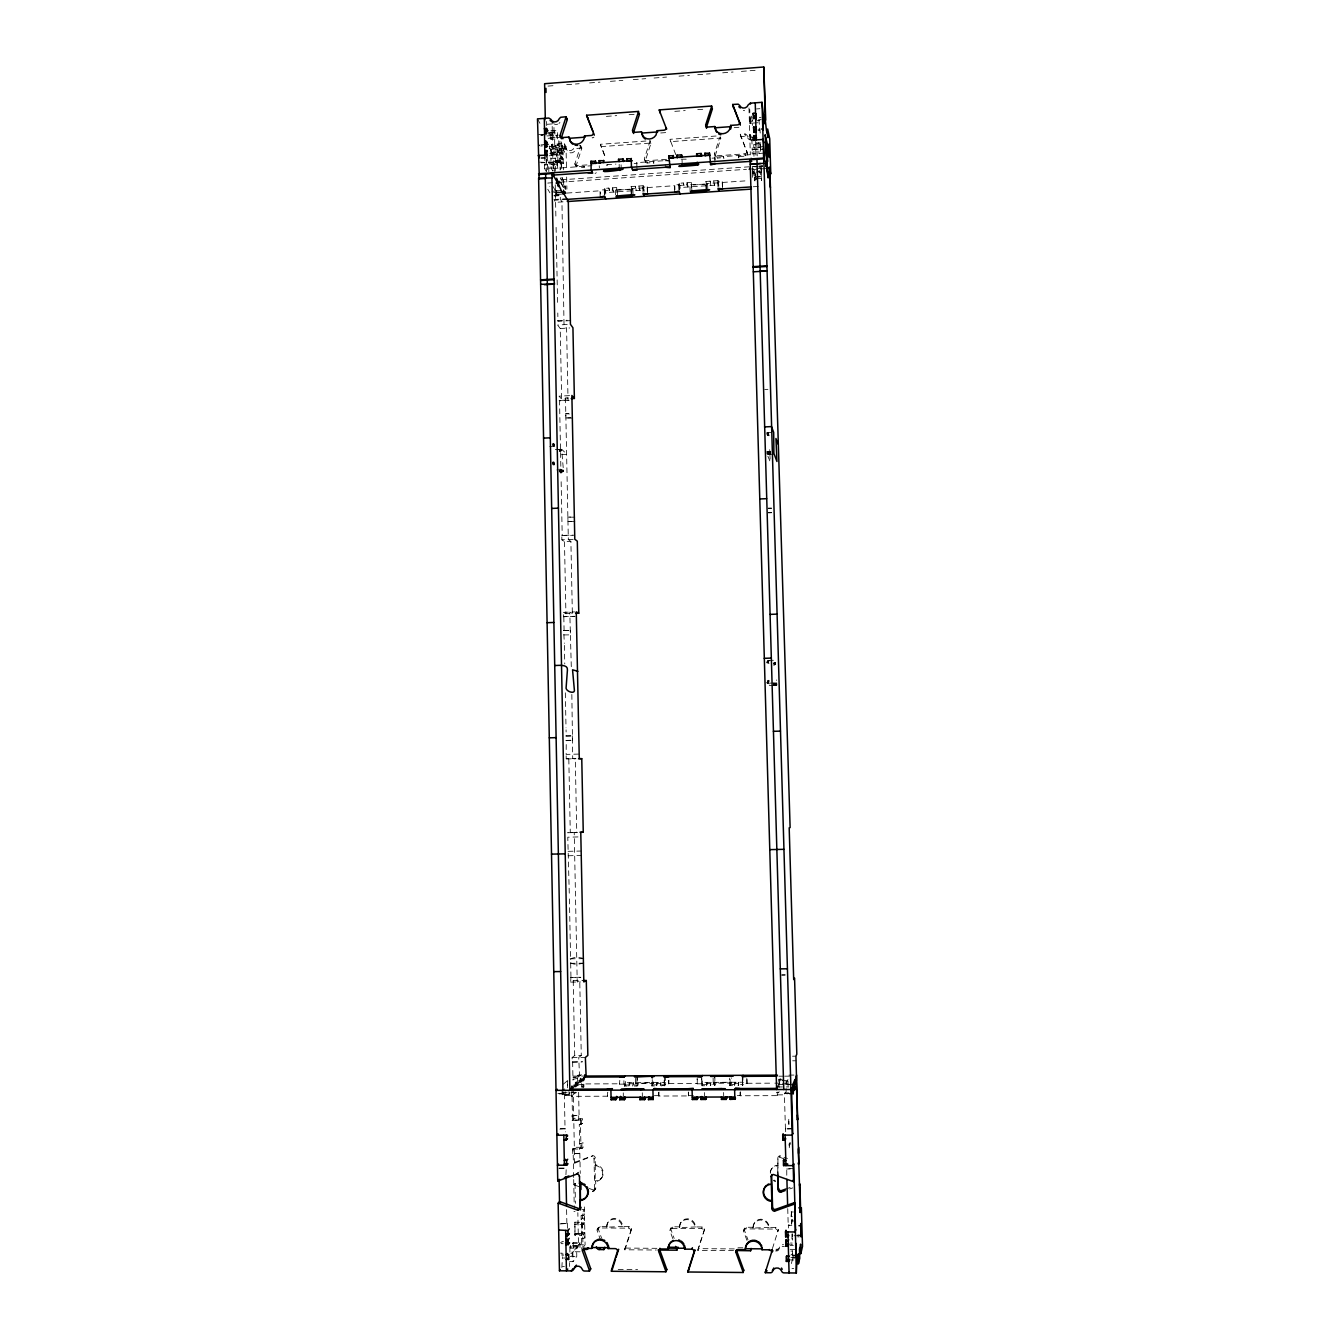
<?xml version="1.0" encoding="UTF-8"?>
<svg xmlns="http://www.w3.org/2000/svg" width="1340" height="1340" viewBox="0 0 1340 1340"><rect width="100%" height="100%" fill="white"/><g stroke="black" fill="none" stroke-linecap="round" stroke-linejoin="round"><path stroke-width="0.75" stroke-dasharray="5 3.75" d="M559.952 160.951L560.12 160.08L560.706 169.326M775.676 664.54C773.331 666.064 773.214 661.089 775.776 662.546M560.12 470.24C558.646 473.305 564.81 472.518 563.37 469.62L561.644 449.252L567.021 454.394L560.606 454.712M560.622 450.927L561.008 449.269M560.941 470.206L560.74 471.847M561.761 470.173L561.46 471.881M562.566 470.122L562.281 471.847M560.187 449.302L559.819 450.977L561.443 450.893M773.8 682.998L776.764 685.377L776.631 679.933M738.859 158.036L738.658 155.44A7.705 7.337 -33.3 0 1 738.357 157.768M599.365 167.785L599.215 165.792M615.512 195.054L615.429 190.096L616.752 189.66M774.219 685.46L774.285 683.467M774.922 662.58L774.822 664.573M617.388 195.472L617.74 189.677L616.702 187.533L612.43 187.835L613.469 189.978L632.899 189.108L615.412 190.297M690.117 191.587L689.949 185.221L691.39 184.568M775.91 685.41L775.977 683.417M775.073 685.444L775.14 683.45M691.892 190.431L691.323 182.441L687.001 182.726L687.788 184.903L707.637 184.016L689.949 185.221M791.404 1263.57L792.744 1258.176L792.526 1250.538M790.835 1255.094L792.308 1253.922M792.476 1240.12L792.325 1238.445M792.124 1234.04L791.89 1240.12M791.773 1219.35L791.471 1225.648L792.342 1219.367M791.823 1225.33L788.221 1225.313L792.359 1224.777M791.203 1216.653L791.505 1210.405L791.203 1216.653L792.359 1216.67M776.764 1250.672L777.183 1249.249A2.362 2.261 61.3 0 0 779.294 1247.707A4.723 4.523 60.9 0 1 783.515 1244.609M769.143 1227.39L752.929 1228.11L753.214 1227.289A8.224 7.889 62.2 0 1 760.952 1219.182A8.224 7.889 62.2 0 1 769.143 1227.39L775.994 1227.44A2.362 2.261 61.3 0 1 778.339 1229.785L777.853 1231.427A2.362 2.261 61.4 0 0 775.492 1229.065L745.794 1228.88A2.362 2.261 63 0 0 743.566 1231.209L748.089 1243.47M775.575 1228.797L775.994 1227.44M772.443 1248.545L778.339 1229.785M704.471 1229.584L697.922 1249.667A2.345 2.245 65.5 0 0 697.839 1250.337L734.387 1250.622M697.839 1250.337L704.589 1229.316A2.345 2.245 65.5 0 0 702.277 1226.988L695.51 1226.938A8.174 7.839 66.3 0 0 687.42 1218.78A8.174 7.839 66.3 0 0 679.749 1226.837L679.313 1227.658L695.51 1226.938M631.458 1229.132L624.691 1249.115A2.328 2.228 69.3 0 0 624.607 1249.768L656.282 1250.019M624.607 1249.768L625.663 1248.076A2.328 2.228 69.2 0 1 625.73 1247.423L631.626 1228.864A2.328 2.228 69.5 0 0 629.331 1226.535L622.631 1226.502A8.107 7.755 70.2 0 0 614.658 1218.378A8.107 7.755 70.2 0 0 607.037 1226.401L606.467 1227.206L622.631 1226.502M645.411 161.805L644.322 158.79L649.95 141.353A2.194 2.094 -37.1 0 0 650.034 140.733L600.387 144.285A2.194 2.094 -39.2 0 0 600.504 144.888L605.278 157.283M604.759 155.406L601.576 147.166A2.194 2.077 -39.2 0 1 601.476 146.579L650.938 143.045A2.194 2.077 -37.1 0 1 650.871 143.648L645.244 161.035A2.178 2.077 -37.4 0 0 647.438 162.994L650.654 162.76M715.275 156.897L714.404 153.865L719.58 137.802M716.113 136.01L669.983 139.31L670.938 142.224A2.194 2.094 -36 0 1 670.837 141.621L720.786 138.054A2.211 2.094 -33.8 0 1 720.719 138.673L715.091 156.127A2.194 2.094 -33.9 0 0 717.319 158.103L720.552 157.869M575.899 165.507L574.927 163.664L580.555 146.311A2.178 2.077 -40.3 0 0 580.639 145.708L576.15 146.027M580.639 145.708L581.778 147.986A2.178 2.06 -40.3 0 1 581.711 148.589L576.1 165.875A2.161 2.06 -40.6 0 0 578.26 167.835L577.289 165.993M786.781 1175.264L786.747 1168.514L793.9 1168.53M789.545 1142.752L789.226 1148.715L789.093 1144.059L790.684 1142.752M778.105 1176.721L777.837 1158.196A2.345 2.261 61.1 0 1 780.048 1155.867L787.468 1158.497M753.281 1225.464L753.733 1224.174M779.645 1157.006L780.048 1155.867M777.736 1172.818L777.987 1157.341M788.523 1124.293L788.825 1118.431L789.093 1124.293M792.577 1128.917L785.424 1128.933L792.727 1128.481M745.794 1228.88L746.296 1227.524M743.683 1230.924L744.32 1228.713M785.424 1128.933L784.386 1093.222L791.689 1092.803M788.104 1084.211L793.163 1084.562M787.97 1079.521L785.759 1084.78L789.294 1084.764M740.115 1092.167L740.216 1095.768L777.334 1095.651L779.093 1091.598M779.21 1083.692L780.5 1078.298M701.641 1228.328L702.277 1226.988M672.747 1238.545L669.916 1230.723A2.345 2.245 67.1 0 1 672.111 1228.411L672.847 1227.072M670.067 1230.455L671.139 1227.842M680.167 1223.789L680.955 1222.348M574.86 1222.214L574.961 1235.296L581.694 1235.396L582.079 1233.487L581.711 1222.314L574.927 1222.18L575.011 1235.346M740.216 1095.768L740.333 1091.782M742.276 1078.449L742.427 1083.641L746.966 1083.625L747.017 1078.08M743.047 1075.317L742.695 1085.601L742.444 1076.355M742.427 1083.641L743.248 1082.217L702.73 1082.385L701.725 1083.809L697.202 1083.825L697.085 1078.65M738.792 1084.529L738.156 1085.618L738.725 1082.234L738.792 1084.529L743.298 1084.512M734.387 1085.635L734.973 1082.251L734.387 1085.635L729.865 1085.651L729.663 1078.264M729.865 1085.651L730.468 1082.268L713.232 1083.139L731.489 1083.156L731.523 1077.879M560.12 160.08L553.655 160.616L553.772 170.716M624.859 1248.83L625.73 1247.423M628.477 1227.875L629.331 1226.535M714.923 1075.97L714.806 1085.701L714.572 1076.489M711.021 1084.646L710.301 1085.718L710.971 1082.351L711.021 1084.646L715.527 1084.63M706.532 1085.735L707.219 1082.368L706.532 1085.735L702.026 1085.752L701.842 1078.399M702.026 1085.752L702.612 1077.796M597.221 1229.986L600.169 1226.619M569.584 1261.644L573.018 1261.677L576.786 1256.384L576.602 1246.987L569.835 1246.937L569.969 1254.458M583.855 1246.518L585.094 1244.793L584.324 1206.67L579.366 1206.653M597.372 1228.998L598.511 1227.39M577.49 1248.193L579.902 1242.498L573.185 1242.448L570.723 1248.143L577.49 1248.193L577.44 1245.865L570.673 1245.815L569.835 1246.937M581.56 1238.646L583.788 1238.663L584.977 1237.004L582.766 1237.004L581.56 1238.646L581.778 1249.433M658.677 1092.435L658.761 1096.036L688.408 1095.936L688.609 1091.949M697.202 1083.825L697.336 1078.298M561.862 1267.489L562.465 1256.803M572.013 1255.714L572.833 1252.163L571.678 1252.163M580.086 1251.795L573.369 1251.744L578.478 1244.743L577.841 1212.667M583.687 1234.023L584.893 1232.398L574.776 1233.973L583.687 1234.023L583.788 1238.663M583.503 1224.391L584.692 1222.817L574.592 1224.341L583.503 1224.391L583.403 1219.785L584.608 1218.211L582.381 1218.194L581.175 1219.769L583.403 1219.785M600.772 1179.033L602.062 1177.341M581.091 1215.531L583.319 1215.548L584.508 1213.99L582.297 1213.973L581.091 1215.531L581.175 1219.769M594.039 1190.875L595.194 1189.418M559.936 1223.956L567.322 1223.437L560.388 1223.403M592.665 1191.293L593.637 1190.071A2.311 2.211 72.1 0 0 595.814 1187.793L595.663 1180.909A8.057 7.739 72.3 0 0 603.268 1172.885A8.057 7.739 72.3 0 0 595.345 1164.845L595.194 1157.978A2.295 2.211 72.8 0 0 592.933 1155.683L575.245 1162.098A2.295 2.211 73.7 0 1 574.625 1162.199L573.386 1163.555A2.295 2.211 73.8 0 0 574.023 1163.455L592.732 1155.901M592.481 1191.545A2.311 2.211 72.1 0 0 594.659 1189.25L595.613 1188.027M595.345 1164.845L595.094 1181.612L595.663 1180.909M658.761 1096.036L658.995 1092.067M664.154 1080.526L664.238 1083.959L668.727 1083.943L668.928 1080.14M661.24 1085.919L665.494 1084.831L665.31 1077.511M664.238 1083.959L665.427 1082.536L625.378 1082.703L623.988 1084.127L619.516 1084.144L619.448 1080.71M660.268 1085.735L660.972 1082.553L660.118 1085.919M575.681 1183.555A2.295 2.211 73.1 0 0 575.044 1183.455L573.822 1184.895A2.311 2.211 73.1 0 1 574.458 1184.995L575.48 1183.79M594.24 1159.1L595.194 1157.978M656.533 1085.752L657.253 1082.569L656.382 1085.936L651.91 1085.953L651.776 1080.442M651.91 1085.953L652.798 1082.586L635.545 1083.457L653.116 1083.574L653.686 1079.956M574.224 1163.237L575.245 1162.098M565.932 1174.728L566.25 1168.095L559.333 1168.078M579.433 1153.639L572.766 1153.639L579.433 1153.639L579.349 1149.033L580.957 1147.291L580.388 1118.766L578.763 1120.357L572.113 1120.374L572.029 1115.784L579.081 1115.382L578.612 1091.598M573.671 1177.508L573.101 1148.598L581.962 1148.598L583.168 1147.308L583.068 1142.735L579.65 1144.008L583.068 1142.735M632.547 1086.036L633.519 1082.67L632.547 1086.036L637.019 1086.02L638.007 1084.931L637.304 1076.322M572.766 1153.639L572.683 1149.033L574.324 1147.291L583.168 1147.308M628.845 1086.053L629.817 1082.687L628.845 1086.053L624.39 1086.07L624.256 1080.576M624.39 1086.07L625.428 1084.981L625.278 1078.147M579.65 1144.008L579.265 1124.528L582.682 1123.322L582.599 1118.749L573.755 1118.766L572.113 1120.374M579.265 1124.528L582.682 1123.322M571.259 1092.753L571.326 1096.321L607.556 1096.204L607.874 1092.234M619.516 1084.144L619.8 1080.358M571.895 1087.846L572.532 1119.972L581.393 1119.955L582.599 1118.749M559.852 1129.118L565.48 1128.682L565.547 1131.865M572.029 1115.784L579.081 1115.382M571.326 1096.321L575.781 1092.301M581.627 1083.541L581.694 1086.991L585.094 1083.926L619.884 1083.792M562.096 1090.006L562.18 1094.696L569.014 1094.679L569.818 1091.581M565.212 1091.765L565.279 1095.567L568.964 1092.334M559.182 1093.976L564.793 1093.574L564.71 1088.817M562.18 1094.696L569.869 1093.909M567.389 1085.467L567.725 1080.492M577.607 1082.854L577.456 1075.534L581.594 1074.814M563.319 1084.194L567.306 1080.844L567.44 1087.778M571.845 694.455L572.733 758.624L575.279 758.892L576.753 832.308L574.224 832.609L577.222 982.036L579.751 980.578L581.275 1055.451L574.709 1055.501L572.13 1057.528L572.214 1062.067L582.548 1061.682M581.275 1055.451L578.746 1057.478L579.517 1076.087L577.909 1077.46L572.934 1077.494M581.594 1222.214L581.694 1235.396M580.84 977.262L570.957 977.379L570.639 982.103L573.219 980.662L583.034 980.545M583.738 958.452C564.927 953.628 565.262 968.519 583.838 962.957M785.592 1189.116L790.131 1187.491M789.696 1188.965L792.727 1187.876M581.778 147.986L576.686 148.439L575.346 149.845A4.322 4.104 -40.7 0 1 567.373 150.415L565.982 149.209L560.891 149.477M577.992 836.931L567.775 837.198L569.366 896.862M576.769 832.308L567.674 832.743L577.49 832.525M547.993 86.095L556.318 85.459M566.703 84.671L579.181 83.716M589.583 82.929L599.985 82.142M610.387 81.338L622.865 80.4M633.267 79.613L645.746 78.658M654.054 78.022L666.533 77.067M679.011 76.129L689.413 75.341M697.738 74.705L710.217 73.75M722.696 72.812L733.081 72.008M741.405 71.388L755.961 70.266M606.384 116.379L616.718 115.625M629.096 114.704L635.294 114.252M674.807 111.354L685.226 110.584M697.755 109.662L706.096 109.042M552.231 123.917L547.306 124.285L545.464 120.868M756.514 108.942L759.914 108.691M550.958 139.343L550.774 130.717L557.306 130.265L557.474 138.874L550.958 139.343L548.311 132.409M549.953 132.292L554.877 131.94L557.474 138.874M759.328 117.484L761.036 117.367M549.115 132.861L554.056 132.493L554.911 134.101L549.986 134.452M549.367 133.313L556.938 132.761M538.445 134.687L543.42 134.335M546.703 134.687L541.779 135.038L540.891 133.447M540.774 135.508L542.432 135.39M759.562 119.645L761.271 119.511M546.888 135.96L558.211 135.139M749.646 118.774L750.35 125.558L750.216 121.22L759.931 120.516M749.764 123.112L751.991 122.962L752.561 125.391M550.087 137.769L556.619 137.283M757.887 122.727L751.17 123.213L751.104 121.036M548.16 138.305L561.075 137.383L562.063 147.45L549.182 148.355M660.704 132.978L664.875 132.677A2.278 2.161 -36.3 0 0 665.695 132.459M734.219 127.668L738.139 127.384A2.295 2.194 -32.8 0 0 738.96 127.166M540.958 144.888L545.916 144.536M758.139 129.277L759.847 129.159M564.358 143.581L564.525 152.023L551.728 152.928L551.561 144.486L564.358 143.581L566.033 146.764L566.485 168.957M540.774 146.043L542.415 145.909M758.088 130.432L759.797 130.315M563.705 150.499L562.03 145.323L549.149 146.227L550.891 151.403L563.705 150.499L564.525 152.023M549.953 146.697L561.242 145.892M566.033 146.764L559.668 147.199L560.12 169.979M738.96 156.579L745.476 156.127A2.194 2.094 -32.6 0 0 747.586 153.849L740.4 134.871A2.228 2.111 -32.6 0 1 740.283 134.285L745.526 134L746.966 135.223A4.422 4.204 -32.2 0 0 752.444 137.484M558.73 140.75L558.881 148.388L561.058 148.238L562.381 154.837L549.166 155.775M750.099 134.72L750.802 141.454L750.099 134.72L752.326 134.553M550.841 149.293L563.671 148.388M552.817 171.068L551.092 168.036L550.74 150.047L557.273 149.577L561.879 158.02L548.998 158.941L549.082 163.212L561.962 162.291L561.979 156.864L559.869 157.014L561.091 159.242L563.202 159.092L561.979 156.864M549.769 153.346L561.142 152.525L562.381 154.837M550.824 154.368L563.051 153.48L563.386 169.811M551.259 155.139L557.775 154.669L557.976 164.016L544.928 164.954L544.476 164.184L557.976 164.016M541.31 157.634L544.844 157.383M541.092 158.472L546.603 158.07M760.785 142.894L757 143.162L757.117 147.601L760.919 147.333M539.635 162.14L546.687 162.442L541.176 162.844M763.767 146.311L757.117 147.601M548.831 171.704L548.646 162.458L561.962 162.291M764.001 153.129L752.209 153.933L752.092 149.561L763.867 148.74M560.572 162.324L561.175 163.43L563.286 163.279L562.08 161.068L553.587 161.654L554.224 162.777M752.092 149.561L764.051 149.527M586.987 164.921L577.088 165.624A2.178 2.06 -40.6 0 1 574.927 163.664M666.499 159.343L646.517 160.75A2.194 2.077 -37.4 0 1 644.322 158.79M747.017 151.571A2.211 2.111 -32.6 0 1 744.889 153.849L716.632 155.825A2.194 2.094 -34 0 1 714.404 153.865M544.476 164.184L544.559 168.505L557.624 167.584L557.541 163.262M553.018 168.522L591.979 165.725M606.652 164.753L615.948 164.1M636.902 167.601L636.785 162.642L668.459 160.364M686.197 159.175L680.737 159.175M714.923 162.173L714.79 157.182L750.316 154.686L751.556 159.695M634.138 163.631L637.12 163.413L636.785 162.642M669.983 161.118L665.193 160.649L665.31 165.624M712.009 158.17L715.024 157.969L715.158 162.944M581.443 167.617L584.625 167.383L584.039 166.277A7.588 7.219 -40 0 0 584.458 168.538M562.415 177.885L560.288 178.036L561.51 180.197L563.621 180.062L562.415 177.885L563.721 184.25M762.427 165.842L759.043 166.076L759.294 169.041M561.041 179.828L762.51 165.875M752.293 166.545L757.535 166.964M759.227 166.847L762.594 166.612M552.666 182.709L547.792 183.044L549.802 186.428M560.221 182.173L746.481 169.309M748.541 169.175L754.755 168.739M756.832 168.606L763.03 168.17M752.276 169.527L758.172 169.125M760.986 168.924L766.044 168.589M761.154 176.863L761.572 180.515L761.505 172.626L752.996 173.228L752.929 171.034L757.971 170.683M752.494 167.316L752.611 171.704L759.361 171.235M752.611 177.349L752.477 172.475L762.159 171.805M563.52 186.98L565.664 186.83L565.798 193.228M756.229 178.538L755.057 173.815L752.846 173.965L752.477 172.475M756.48 176.545L761.455 176.193M560.371 190.615L555.531 190.933L556.418 194.518L562.867 194.066M752.929 171.034L754.504 177.316L759.495 176.981M551.929 191.302L561.594 190.632M604.742 195.138L604.591 188.37L608.863 188.069L609.968 192.323L608.863 188.069M631.19 195.037L630.989 186.561L635.294 186.277L636.299 190.531L635.294 186.277M638.862 186.026L639.867 190.28L638.862 186.026L643.167 185.724L644.188 191.268M679.246 190.079L679.079 183.279L683.4 182.977L684.254 187.265L683.4 182.977M705.996 189.962L705.778 181.453L710.116 181.151L710.87 185.456L710.116 181.151M713.718 180.9L714.471 185.205L713.718 180.9L718.072 180.615L718.843 186.193M553.688 192.558L559.601 192.156M756.531 178.689L761.505 178.354L759.646 170.565M562.833 191.938L556.368 192.391L552.164 185.205M555.564 193.077L562.046 192.642M600.136 196.411L600.002 190.062L604.273 189.778L605.714 192.608L644.155 189.995L642.899 187.131L647.203 186.846L647.672 193.915M674.69 191.352L674.539 184.97L678.861 184.669L679.95 187.55L718.809 184.92L717.905 182.006L722.243 181.721L722.645 188.839M754.504 177.316L754.571 179.493L759.562 179.141M566.971 193.061L600.354 190.783L600.437 193.948M604.591 188.37L605.663 190.498L612.481 189.945L613.519 192.072L613.469 189.978M630.989 186.561L631.978 188.706L638.912 188.136M639.817 188.169L644.105 187.885M647.521 187.55L674.807 185.691L674.975 192.072M679.079 183.279L679.882 185.439L687.052 184.853L687.839 187.014L687.788 184.903M705.778 181.453L706.498 183.63L713.784 183.027M714.421 183.077L718.743 182.793M722.478 182.441L748.574 180.666M553.856 195.322L560.237 194.886L560.321 199.124L561.946 201.905L564.023 324.665L566.586 328.149L568.009 398.801L561.644 399.136L559.031 396.171L570.27 395.568M554.274 196.025L559.048 195.707M553.939 199.543L566.703 198.689M566.92 199.392L554.358 200.246L555.597 202.34L568.127 201.486M753.298 186.763L761.656 186.193M557.541 320.779L567.138 320.227M570.74 320.595L557.959 321.349L557.792 312.991M567.222 324.481L557.624 325.034L560.237 328.518L561.644 399.136M560.237 328.518L569.751 327.965M559.115 400.459L568.746 399.94M764.654 389.488L767.954 389.32M569.148 400.409L559.534 400.928L560.974 473.422M572.716 418.097L565.899 417.979L565.815 413.692L572.23 413.357M569.433 413.976L565.815 413.692M565.899 417.979L572.331 417.644M552.633 443.607C556.586 442.25 549.668 446.17 554.676 445.919M766.815 432.703L773.666 432.351M766.899 433.105C769.26 431.564 769.562 436.555 767.066 435.282M552.817 444.193L554.475 444.109M766.949 433.44L768.658 433.356M552.901 444.579L554.542 444.495M766.982 433.842L768.691 433.758M552.951 445.031L554.609 444.947M767.016 434.294L768.725 434.21M553.001 445.517L554.659 445.433M767.033 434.78L768.741 434.696M549.718 446.639L555.229 446.371M768.205 435.701L769.344 435.651M555.296 449.553L561.812 449.218M559.132 449.536L561.577 449.419M559.065 449.805L561.51 449.687M559.835 450.106L561.477 450.022M559.819 450.508L561.443 450.424M559.283 451.463L560.371 451.413M552.817 461.915L553.923 461.848M766.916 451.429L770.718 451.245M552.549 462.401C555.865 461.881 553.671 464.745 552.918 464.779M766.916 451.915L770.349 451.748L770.517 453.925M552.566 462.886L554.224 462.803M766.949 452.418L770.383 452.25M552.616 463.372L554.274 463.305M766.966 452.903L770.399 452.736M552.666 463.824L554.341 463.741M766.999 453.356L770.433 453.188M767.033 453.757L770.466 453.59M552.834 464.544L554.593 464.695M767.083 454.093L770.55 454.176M553.303 464.913L554.408 464.846M774.018 454.159L767.167 454.478L770.232 461.831L769.679 449.671M556.854 469.938L563.37 469.62M559.316 470.29L563.386 470.089M559.316 470.742L563.37 470.541M559.283 471.161L563.353 470.96M559.249 471.496L563.303 471.295M559.115 471.931L563.252 471.563M574.827 521.511L567.976 521.478L567.892 517.139L574.341 516.855M768.105 508.161L771.421 508.011M574.743 517.19L567.892 517.139M768.272 508.496L771.589 508.346M567.976 521.478L571.208 521.327M768.222 512.55L771.555 512.399M768.389 512.885L771.706 512.734M575.145 616.484L563.403 616.702L563.319 612.346L565.916 613.703L572.347 613.452L570.89 541.444L564.475 541.729L561.879 539.819L561.795 535.481L573.085 534.995M561.795 535.481L573.486 535.297M573.185 539.333L561.879 539.819M563.319 612.346L574.659 611.911M563.403 616.702L574.743 616.283M563.688 630.554L570.572 630.504L563.688 630.554L564.341 643.351M563.771 634.926L570.656 634.875L570.17 630.319M773.431 660.252L767.401 660.452L767.636 662.798M767.468 660.737L769.194 660.67M767.519 661.022L769.244 660.972M767.552 661.391L768.49 662.764L766.781 662.831M766.731 661.843L768.457 661.793M766.748 662.329L768.473 662.261M774.018 662.747L775.709 662.697M767.937 663.283L769.076 663.233M773.984 662.982L775.693 662.915M773.967 663.283L775.676 663.233M773.967 663.669L775.659 663.601M773.967 664.104L775.659 664.054M773.431 665.092L774.554 665.059M767.77 680.368L768.926 680.318M769.227 680.804L767.502 680.871L767.703 683.115M767.519 681.373L769.26 681.306M767.552 681.859L768.574 683.082L766.798 682.948M767.586 682.278L768.44 682.244M766.748 682.663L768.49 682.613M772.644 683.048L766.865 683.232L769.947 685.628L776.798 685.243L774.252 685.326M773.046 683.031L776.815 682.914M773.448 683.5L776.832 683.4M773.448 683.986L776.832 683.869M773.448 684.438L776.832 684.321M773.448 684.824L776.832 684.707M773.431 685.125L776.815 685.025M565.765 735.978L572.683 735.861L566.183 736.045L566.066 729.865M565.865 740.4L572.766 740.266L566.267 740.451L566.133 754.387L579.567 754.068M566.167 755.861L566.217 758.808L575.999 758.541M566.217 758.808L575.279 758.892M568.059 851.319L581.158 851.034M568.143 855.774L581.644 855.423M570.187 958.82L583.352 958.653M570.27 963.326L583.436 963.159M781.823 974.884L785.207 974.85M570.555 977.597L580.438 977.48M781.656 975.118L785.056 975.068M570.639 982.103L580.521 981.986M572.13 1057.528L585.362 1057.444M792.543 1056.205L795.943 1056.171M572.214 1062.067L582.146 1062M792.677 1060.811L796.077 1060.794M577.456 1075.534L580.789 1075.518M572.917 1076.104L584.089 1076.053M788.975 1075.099L794.737 1075.065M573.553 1077.142L577.289 1077.125M778.909 1076.188L782.744 1076.171M784.67 1076.171L790.449 1076.137M577.339 1078.499L573.135 1079.219L576.502 1079.202M781.22 1079.202L778.909 1079.202L778.791 1086.958L788.892 1086.924M778.59 1079.923L786.664 1079.889M782.309 1080.643L787.518 1080.61M628.795 1083.758L632.497 1083.742M656.332 1083.641L660.051 1083.625M669.012 1083.591L697.47 1083.474M706.481 1083.44L710.233 1083.424M734.32 1083.323L738.106 1083.306M747.151 1083.273L772.879 1083.156M774.855 1083.156L780.784 1083.122M577.641 1084.68L584.307 1084.646M782.443 1083.842L789.294 1083.809M625.428 1084.981L629.867 1084.965M633.569 1084.948L638.007 1084.931M652.848 1084.881L657.304 1084.864M661.022 1084.847L665.494 1084.831M702.797 1084.68L707.285 1084.663M730.518 1084.562L735.04 1084.546M778.59 1084.445L788.858 1084.395M581.694 1086.991L583.922 1086.991L583.855 1083.524M562.147 1092.351L578.059 1092.301L574.944 1093.055M776.413 1092.368L778.758 1092.351M557.892 1093.608L564.793 1093.574M791.773 1093.155L786.195 1093.943L793.246 1093.926M784.386 1093.222L791.521 1093.189M565.279 1095.567L572.18 1095.55M777.669 1094.88L784.788 1094.847L786.128 1091.564L786.161 1081.296L786.228 1083.675M654.423 1095.668L659.079 1095.651M688.693 1095.55L693.383 1095.534M737.285 1095.4L740.434 1095.383M560.304 1128.699L565.48 1128.682M789.093 1144.059L790.801 1144.059M572.683 1149.033L579.349 1149.033M558.881 1168.564L565.815 1168.564M786.597 1168.999L790.165 1169.016M582.197 1209.383L584.424 1209.4L583.218 1210.925L583.319 1215.548M791.069 1211.98L793.364 1211.98M573.922 1211.394L575.028 1211.41M791.337 1220.958L793.632 1220.975M607.037 1226.401L600.354 1226.351A2.311 2.211 70.9 0 0 598.176 1228.646L601.509 1237.942M679.749 1226.837L672.998 1226.803A2.328 2.228 67.1 0 0 670.804 1229.115L674.188 1238.462M753.214 1227.289L746.397 1227.256A2.345 2.245 63 0 0 744.186 1229.567L747.988 1239.902M672.111 1228.411L701.507 1228.596A2.345 2.245 65.5 0 1 703.835 1230.941M575.396 1233.437L582.079 1233.487M797.719 1234.91L799.427 1234.927M797.267 1235.463L800.952 1235.48M574.793 1234.257L581.476 1234.307M794.067 1235.731L799.226 1235.765M797.618 1236.853L799.344 1236.87M561.728 1241.393L563.47 1241.409M790.433 1243.051L792.225 1243.068M560.304 1242.817L562.03 1242.817M790.583 1244.492L792.375 1244.508M572.347 1243.553L579.081 1243.604M561.376 1243.688L563.118 1243.704M790.148 1245.379L793.347 1245.413M578.478 1244.743L585.094 1244.793M572.398 1245.882L579.131 1245.932M742.863 1247.808L738.742 1247.775A2.462 2.362 63.4 0 0 737.871 1247.942M625.663 1248.076L657.203 1248.327M734.27 1248.914L698.626 1248.646A2.345 2.245 65.4 0 1 698.71 1247.976M775.977 1249.232L777.183 1249.249M790.114 1249.349L794.938 1249.382M775.475 1250.94L776.681 1250.957A2.362 2.261 61.3 0 0 778.808 1249.399A4.74 4.539 60.9 0 1 784.403 1246.535M790.885 1251.057L792.091 1251.074M560.489 1253.151L562.231 1253.168M570.823 1253.319L571.979 1253.335M792.677 1255.027L794.486 1255.044M792.443 1255.63L796.044 1255.664M561.561 1254.056L563.303 1254.073M792.459 1255.932L794.252 1255.949M561.812 1255.195L563.554 1255.195M792.56 1257.088L794.369 1257.104M790.902 1257.523L794.452 1257.54M570.003 1256.334L576.786 1256.384M792.744 1258.176L794.503 1258.193M563.403 1258.009L565.128 1258.025M790.282 1259.918L793.85 1259.952M562.649 1266.4L564.375 1266.417M791.99 1268.477L793.766 1268.494M618.209 1269.466L637.622 1269.65M653.769 1083.39L652.329 1083.122L652.161 1076.255M784.218 1158.882L779.579 1157.224A2.345 2.261 61.1 0 0 777.351 1159.552M589.148 1188.446L593.637 1190.071M574.458 1184.995L578.947 1186.637M563.001 471.781L560.003 468.983M572.347 613.452L569.785 612.095L571.309 667.437M570.89 541.444L568.327 539.534L565.447 395.836L568.009 398.801M553.755 160.532L554.392 171.52M553.37 443.44L553.856 445.969M547.775 189.242L549.919 192.826M731.657 1083.055L730.132 1082.804L729.948 1075.903M544.559 168.505L546.318 171.52M556.753 190.967L556.418 194.518M560.756 182.139L563.118 186.26M560.907 183.195L563.755 188.186L563.554 177.969M565.664 186.83L564.844 185.389L564.978 191.787M550.74 150.047L555.43 158.489L555.279 171.235M557.775 154.669L557.256 148.84M537.491 118.875L540.724 124.754M551.561 144.486L556.753 153.916L557.038 168.204M557.256 148.84L555.581 145.758L555.631 147.903L554.777 146.345L554.609 137.836L550.774 130.717M557.289 150.951L558.127 152.475L557.959 144.033L563.051 153.48M558.881 148.388L560.137 150.7L559.952 141.202M565.145 148.773L564.14 146.881L566.167 148.137A4.338 4.12 -40.7 0 0 574.173 147.567M575.078 164.435L576.267 166.646M580.739 146.697L581.711 148.589M592.163 137.501L592.364 137.903A2.261 2.144 -39.6 0 0 593.922 137.149M600.387 144.285L601.409 146.797M768.256 660.419L768.423 661.357M646.667 161.118L647.438 162.994M653.87 162.542L653.418 161.42A7.638 7.286 -36.7 0 0 653.836 163.681M740.283 134.285L747.586 153.849M650.034 140.733L650.871 143.648M675.795 154.636L670.101 139.913A2.194 2.094 -36 0 1 669.983 139.31M553.755 464.745L553.37 462.35M600.705 1240.539L597.037 1230.271A2.328 2.228 71 0 1 599.215 1227.959L628.293 1228.144A2.328 2.228 69.5 0 1 630.587 1230.472M716.749 156.211L717.319 158.103M723.801 157.651L723.483 156.512A7.705 7.337 -33.3 0 0 723.918 158.773M720.166 136.73L720.719 138.673M767.669 432.653L767.92 435.249M744.889 153.849L745.375 155.742M752.611 171.704L752.996 173.228M754.571 179.493L754.939 180.967L754.169 170.23M744.872 133.95L745.358 135.91M752.946 140.935L751.69 135.692L752.276 150.348M761.505 172.626L760.534 164.15M750.216 121.22L749.747 109.445M760.969 166.026L761.17 170.649M751.305 116.128L753.013 123.498M760.551 149.393L759.897 142.827L760.433 145.155M758.825 119.327L760.249 133.263L760.182 131.086M767.971 454.31L767.787 451.865M769.696 454.227L769.495 451.781M768.842 454.26L768.641 451.831M768.406 681.826L768.373 680.837M788.02 1081.095L788.054 1087.712M760.467 151.269L760.35 147.501L753.716 147.97L760.534 148.288L760.4 143.966L753.767 144.435L753.985 157.35M792.191 1233.772L792.292 1236.887M758.775 142.291L758.943 153.48M785.592 1128.498L785.676 1131.714M788.389 1224.76L788.473 1228.01M756.798 142.157L757.217 156.445M787.736 1208.63L788.221 1225.313M755.492 141.387L755.911 155.691M755.057 173.815L755.241 180.297M778.875 1083.959L778.976 1087.778M750.333 117.719L750.383 119.913M748.976 107.954L750.333 154.887M777.233 1092.033L777.334 1095.651M722.243 181.721L722.428 188.119M746.816 1078.432L746.966 1083.625M718.072 180.615L718.307 189.141M717.905 182.006L718.072 188.404M707.637 184.016L707.805 190.397M706.498 183.63L706.364 191.05M723.617 1092.502L723.701 1096.12M691.323 182.441L691.557 190.95M713.098 1077.963L713.232 1083.139M687.001 182.726L687.052 184.853M682.06 159.929L682.177 164.921M704.371 1092.569L704.455 1096.187M679.882 185.439L679.983 188.823M678.861 184.669L679.028 191.067M701.591 1078.633L701.725 1083.809M688.325 1092.334L688.408 1095.936M647.203 186.846L647.354 193.211M668.643 1080.492L668.727 1083.943M643.167 185.724L643.368 194.216M664.372 1076.724L664.59 1085.902M642.899 187.131L643.049 193.496M632.899 189.108L633.049 195.456M631.978 188.706L631.643 194.518M621.107 164.803L621.224 169.761M642.279 1092.787L642.363 1096.388M619.164 164.334L619.231 167.651M616.702 187.533L616.903 196.008M636.802 1076.841L637.019 1086.02M635.428 1078.315L635.545 1083.457M612.43 187.835L612.481 189.945M605.663 190.498L605.73 193.881M604.273 189.778L604.407 196.126M623.904 1080.693L623.988 1084.127M623.268 1092.854L623.335 1096.438M607.489 1092.619L607.556 1096.204M594.659 1189.25L594.039 1159.318A2.311 2.211 72.8 0 0 591.761 1157.023M566.653 177.014L566.904 189.124M583.051 1084.244L583.118 1087.712M562.03 145.323L562.063 147.45M581.393 1119.955L581.476 1124.528M581.878 1144.008L581.962 1148.598M561.544 161.537L561.694 168.941M561.058 148.238L561.091 159.242M561.175 163.43L561.276 168.673M582.297 1213.973L582.381 1218.194M582.481 1222.8L582.666 1232.398M582.766 1237.004L582.984 1247.758M572.281 735.794L572.381 740.199M578.277 1074.831L578.311 1077.125M579.835 1153.187L580.254 1173.472M578.679 1115.768L578.763 1120.357M579.902 1242.498L580.002 1248.076M564.475 541.729L565.916 613.703M568.813 759.06L570.27 832.458M573.219 980.662L574.709 1055.501M554.877 131.94L554.911 134.101M554.056 132.493L553.889 123.799A4.523 4.271 -40.8 0 0 557.725 124.134M555.246 184.836L555.882 216.946M556.1 227.381L557.591 302.555M561.142 481.73L562.214 535.799M563.822 616.919L564.09 630.738M564.391 645.411L564.76 663.953M565.329 692.797L566.016 727.804M569.416 898.922L570.589 958.619M570.673 963.125L570.957 977.379M572.632 1061.732L573.001 1080.174M573.168 1088.532L574.625 1162.199M575.044 1183.455L575.43 1203.37M573.704 1179.535L574.291 1208.881M552.197 126.429L553.068 170.716M573.185 1242.448L573.369 1251.744M572.833 1252.163L573.018 1261.677M568.947 1091.547L569.014 1094.679M570.673 1245.815L570.723 1248.143M569.5 1262.632L569.584 1266.467M546.603 121.454L546.687 125.608M547.273 155.909L547.558 170.515M546.636 159.527L546.687 162.442M567.322 1223.437L567.423 1228.244M546.201 159.108L546.435 171.185M564.358 1093.959L565.044 1129.118M566.602 1209.618L566.887 1223.99M544.744 155.608L544.928 164.954M563.018 1091.598L563.051 1093.943M559.936 122.409A4.523 4.271 -40.8 0 1 558.964 123.448M744.655 110.651A4.606 4.372 -32.5 0 1 743.315 110.55M607.807 164.435A2.178 2.06 -39.3 0 1 606.635 165.691M751.723 140.097A4.405 4.188 -32.2 0 1 747.536 137.568L746.095 136.345L740.886 136.63A2.211 2.111 -32.6 0 0 740.986 137.216M596.317 172.692A7.588 7.219 -40 0 1 595.044 173.463M594.759 1165.532A8.074 7.755 72.3 0 1 602.715 1173.589A8.074 7.755 72.3 0 1 595.094 1181.612M775.441 1180.791A8.208 7.906 61.2 0 1 774.051 1180.038M770.316 1173.271A8.208 7.906 61.2 0 1 778.038 1165.164M775.659 1181.696A8.224 7.923 61.2 0 1 773.314 1180.423M770.249 1171.981A8.224 7.923 61.2 0 1 777.803 1165.85M752.929 1228.11A8.241 7.906 62.2 0 1 760.684 1219.986A8.241 7.906 62.2 0 1 768.892 1228.21M679.313 1227.658A8.191 7.839 66.4 0 1 687.018 1219.568A8.191 7.839 66.4 0 1 695.108 1227.742M606.467 1227.206A8.124 7.772 70.3 0 1 614.122 1219.166A8.124 7.772 70.3 0 1 622.112 1227.289"/><path stroke-width="1.5" d="M567.457 1253.503L567.038 1255.228L566.803 1254.106M539.3 145.29L538.797 145.457M789.076 1256.233L788.858 1256.2M756.43 130.214L755.861 126.915L753.582 127.082L753.8 131.957M763.566 117.25L762.008 102.326L750.35 103.18L748.256 104.822A4.623 4.389 -32.5 0 1 739.663 105.441L738.156 104.168L732.695 104.487A2.328 2.211 -32.9 0 0 732.796 105.106L739.714 122.51A2.311 2.194 -32.8 0 1 737.503 124.905L730.669 125.391L729.446 129.812A8.074 7.671 -33.5 0 1 716.247 130.767L714.773 126.546L707.972 127.032A2.295 2.194 -34.2 0 1 705.644 124.972L711.557 106.681A2.311 2.194 -34.1 0 0 711.624 106.028L659.28 109.897A2.295 2.178 -36.2 0 0 659.381 110.517L666.499 128.858M666.617 129.076L666.164 127.836A2.295 2.178 -36.3 0 1 663.97 130.214L657.203 130.7L655.997 135.089A8.007 7.605 -37 0 1 642.915 136.043L641.475 131.839L634.741 132.325A2.278 2.178 -37.6 0 1 632.463 130.281L638.359 112.074A2.295 2.178 -37.4 0 0 638.426 111.438L586.619 115.257A2.295 2.178 -39.4 0 0 586.719 115.877L594.34 135.139M788.59 1243.202L788.305 1246.267L785.91 1246.25L786.245 1239.567L785.91 1246.25M765.91 1270.437L765.442 1272.012A2.479 2.378 61.8 0 0 765.358 1272.715L770.416 1272.765A2.479 2.378 61.6 0 0 772.644 1271.141A4.975 4.757 61.3 0 1 781.689 1271.225A2.496 2.378 60.9 0 0 784.017 1272.883L796.312 1273L797.066 1258.763M796.731 1263.62L798.489 1263.637L799.745 1258.243L799.478 1248.696M799.109 1253.536L800.851 1253.553L802.509 1246.418L801.37 1207.692L800.114 1212.549L800.114 1207.34M797.35 1257.556L797.417 1259.985L797.35 1257.556L796.161 1257.54M798.004 1257.573L798.205 1253.972L798.489 1263.637M796.044 1255.664L796.262 1254.759M789.361 1271.811L789.076 1272.933L787.903 1231.929M795.742 1245.429C795.759 1233.286 796.58 1277.405 795.96 1244.542M800.851 1224.894L801.052 1236.887L800.717 1223.487L800.65 1225.698L798.942 1225.698M788.724 1256.049L786.212 1256.485L786.346 1261.409L788.757 1261.443L789.226 1259.6L786.831 1259.583L786.346 1261.409M795.692 1229.685L795.106 1231.963L785.491 1231.912L785.642 1236.82L788.037 1236.837L788.506 1235.095L786.111 1235.078L785.642 1236.82M788.64 1239.584L788.171 1241.342L785.759 1241.326M796.312 1273L794.737 1202.667A2.462 2.362 60.2 0 0 794.051 1202.767L775.039 1209.551L774.604 1210.908M799.478 1185.615L799.88 1184.141A2.345 2.261 59.9 0 0 799.394 1184.192M785.491 1231.912L785.977 1230.187L786.111 1235.078M771.84 1201.377A8.626 8.308 61.6 0 1 763.231 1192.801A8.626 8.308 61.6 0 1 771.354 1184.275L772.041 1208.73A2.479 2.378 61.4 0 0 774.503 1211.193L793.615 1204.375L793.983 1203.035M771.354 1184.275L771.137 1176.939A2.462 2.378 61.5 0 1 773.465 1174.51L792.945 1181.445A2.462 2.378 60.2 0 0 793.632 1181.545L794.067 1180.021A2.462 2.362 60.2 0 1 793.397 1179.92L793.012 1181.177M769.897 170.046L790.114 827.567L789.193 827.835L793.682 979.557L794.57 978.1L796.814 1054.128L795.943 1056.171L798.824 1163.924A2.362 2.278 59.9 0 1 798.171 1163.824L798.523 1162.668M765.358 1272.715L765.927 1270.839A2.479 2.362 61.7 0 1 765.994 1270.136M771.723 1251.979L772.276 1249.483M771.639 1252.28A2.479 2.378 61.7 0 0 769.177 1249.801L769.26 1249.5M798.523 1153.388L798.791 1147.392M765.442 1272.012L772.175 1250.488A2.479 2.362 61.7 0 0 771.974 1249.583M659.983 1248.277A2.446 2.345 67.5 0 0 659.632 1249.6L666.717 1269.231L665.896 1271.777L611.241 1271.275A2.446 2.328 69.6 0 1 611.325 1270.571L617.522 1251.057A2.446 2.328 69.8 0 0 615.127 1248.612L608.092 1248.562A8.543 8.157 70.6 0 0 599.717 1240.003A8.543 8.157 70.6 0 0 591.711 1248.428L584.692 1248.378A2.429 2.328 71.3 0 0 582.414 1250.79L589.382 1270.37A2.446 2.328 70.9 0 1 589.5 1271.074L584.575 1271.024A2.446 2.328 71 0 1 582.331 1269.382A4.874 4.64 71.3 0 0 573.537 1269.298A2.446 2.328 71.7 0 1 571.359 1270.906L559.45 1270.789L558.16 1203.22L559.517 1201.645A2.412 2.311 73.5 0 1 560.17 1201.745L578.947 1208.596A2.412 2.311 72.5 0 0 580.873 1207.524M615.562 1259.014L612.481 1268.729A2.446 2.328 69.6 0 0 612.397 1269.416L612.212 1269.734M616.082 1257.389L618.644 1249.282L617.707 1250.773M769.177 1249.801L761.991 1249.751L762.276 1248.847A8.643 8.275 62.5 0 0 762.125 1247.439M777.769 1173.706L778.222 1189.887A2.362 2.261 61.1 0 0 780.583 1192.232L780.969 1190.975M706.582 128.272A2.295 2.178 -34.2 0 1 706.398 127.467L712.277 109.227A2.295 2.178 -34.1 0 0 712.361 108.59M539.216 174.887L537.491 118.875L548.78 118.037L550.908 119.344A4.539 4.288 -40.9 0 0 559.249 118.741L560.656 117.267L565.999 116.781A2.278 2.161 -40.5 0 1 565.916 117.401L560.019 135.524A2.261 2.144 -40.8 0 0 562.281 137.568L562.917 138.774M561.477 138.74A2.261 2.144 -40.8 0 1 561.293 137.936L567.172 119.897A2.261 2.144 -40.5 0 0 567.256 119.26L565.999 116.781M633.653 133.531A2.278 2.161 -37.6 0 1 633.468 132.727L639.347 114.587A2.278 2.161 -37.3 0 0 639.431 113.95M772.041 1208.73L772.493 1207.374M778.306 1189.635L778.105 1176.721M786.614 1163.656L785.977 1165.599L785.089 1135.114M785.91 1160.474L783.431 1160.708L783.582 1165.599L793.163 1165.616L793.766 1163.673L795.541 1230.254M783.582 1165.599L783.917 1159.268L783.431 1160.708M792.861 1133.339L792.258 1135.114L782.694 1135.114L782.845 1139.988L785.223 1139.988L785.709 1138.631L783.331 1138.631L782.845 1139.988M797.937 1118.414L797.384 1120.039L797.384 1114.98M665.896 1271.777A2.462 2.345 67.2 0 0 665.779 1271.074L658.66 1251.393A2.446 2.345 67.5 0 1 660.972 1248.964L668.057 1249.014A8.593 8.224 66.7 0 1 676.131 1240.555A8.593 8.224 66.7 0 1 684.606 1249.148L691.725 1249.198A2.462 2.362 65.9 0 1 694.154 1251.66L687.956 1271.292A2.462 2.362 65.8 0 0 687.872 1271.995L743.131 1272.498L743.65 1269.935L736.431 1250.203M743.131 1272.498A2.479 2.362 63.2 0 0 743.013 1271.794L735.76 1251.995L736.313 1250.505L750.618 1250.756L751.003 1248.662M735.76 1251.995A2.479 2.362 63.4 0 1 738.072 1249.567L745.241 1249.617L745.559 1248.729A8.643 8.275 62.5 0 1 757.05 1240.957M771.237 1176.688L771.673 1175.448A2.446 2.362 61.5 0 1 771.823 1174.543M782.694 1135.114L783.18 1133.774L783.331 1138.631M793.163 1091.547L794.955 1086.908M793.096 1089.152L792.811 1084.764L794.905 1079.504L794.888 1084.546M796.379 1080.744L796.647 1075.065M687.872 1271.995L688.676 1269.734M694.288 1251.376L694.991 1249.885L688.827 1269.432A2.462 2.345 65.8 0 0 688.743 1270.119M691.725 1249.198L692.428 1247.724M684.606 1249.148L685.042 1248.26A8.576 8.208 66.7 0 0 684.539 1245.497M658.041 1250.036L676.834 1250.17L677.437 1248.093M668.057 1249.014L668.526 1248.126A8.576 8.208 66.7 0 1 671.038 1241.895M658.66 1251.393L659.464 1249.902M730.183 1096.79L730.132 1099.403L734.99 1099.185M740.015 1088.549L735.509 1088.18L734.621 1089.705L734.873 1099.386M746.966 1076.338L742.226 1076.707L743.047 1075.317M730.132 1099.403L730.803 1097.008M721.506 1096.807L721.456 1099.42L726.196 1099.42L726.866 1097.025M726.246 1096.79L726.196 1099.42M721.456 1099.42L722.176 1098.247L726.9 1098.23M721.557 1089.186C742.511 1087.628 667.303 1090.09 721.925 1088.616M729.613 1076.422C749.68 1074.898 677.872 1077.343 729.948 1075.903M608.092 1248.562L608.678 1247.674A8.526 8.141 70.6 0 0 608.176 1244.927M705.694 1099.47L706.481 1098.281L701.775 1098.298L700.971 1099.487L705.694 1099.47L705.895 1096.673M589.5 1271.074L590.622 1268.528L583.67 1249.014A2.429 2.311 71.3 0 1 583.821 1248.126M596.317 1246.786A4.656 4.439 71 0 1 596.97 1248.009A2.328 2.228 70.7 0 0 599.097 1249.567L603.821 1249.6L604.642 1247.54M599.097 1249.567L600.052 1248.16M701.055 1096.874L700.971 1099.487M688.241 1088.733L693.199 1088.348L692.093 1089.872L692.328 1099.52L697.051 1099.504L697.721 1098.515M591.711 1248.428L592.313 1247.557A8.526 8.141 70.6 0 1 595.881 1240.488M697.118 1096.89L697.051 1099.504M571.359 1270.906L572.448 1269.365M586.669 1249.198L587.657 1247.791M692.328 1099.52L693.165 1098.331L697.855 1098.314M582.414 1250.79L583.469 1249.316M567.758 1269.014L566.435 1270.856L565.664 1230.488M568.696 1257.741L566.217 1259.533L568.78 1259.265M559.45 1270.789L560.254 1269.684M702.562 1075.501L701.54 1076.908L697.303 1076.573M568.562 1259.567L568.679 1254.408M566.787 1253.804L566.133 1254.692L568.462 1254.709M567.256 1242.867L566.954 1241.443L565.932 1244.609L568.26 1244.625L569.349 1243.168M568.26 1244.625L568.177 1239.785L569.266 1238.344M566.937 1238.327L565.849 1239.768L568.177 1239.785M569.399 1233.638L567.071 1233.621L565.748 1235.329L568.076 1235.346L569.182 1233.922M568.076 1235.346L567.993 1230.505L569.299 1228.83M558.16 1203.22A2.412 2.311 73.5 0 1 558.83 1203.32L577.674 1210.204L578.746 1208.864M580.17 1207.541L580.404 1181.579M559.014 1230.02L567.993 1230.505M577.674 1210.204A2.429 2.311 72.5 0 0 579.952 1207.809L580.455 1199.769A8.459 8.107 72.7 0 0 588.126 1189.3M648.594 1097.041L648.476 1099.638L653.334 1099.437M579.818 1200.556A8.476 8.124 72.7 0 0 587.791 1192.148A8.476 8.124 72.7 0 0 579.483 1183.672L580.103 1182.918A8.459 8.107 72.7 0 1 582.766 1183.388M658.593 1088.851L654.255 1088.482L652.932 1090.006L653.166 1099.638M668.861 1076.707L664.071 1077.075L665.277 1075.685M648.476 1099.638L649.431 1096.673M559.048 1203.069L560.17 1201.745M579.483 1183.672L579.55 1176.202M644.573 1099.654L645.595 1098.482L640.922 1098.482L639.9 1099.671L644.573 1099.654L644.691 1097.058M577.172 1173.79L578.227 1172.567M640.353 1096.673L639.9 1099.671M544.425 284.716L554.458 284.097L540.64 284.298L557.742 1180.858A2.412 2.311 74.2 0 0 558.395 1180.775L559.517 1179.518M557.742 1180.858L559.082 1179.384M640.202 1089.487C661.139 1087.929 587.674 1090.358 640.704 1088.918M651.692 1076.774C667.186 1075.367 605.513 1077.595 652.161 1076.255L652.212 1077.98M558.512 1164.058L557.44 1165.197L566.719 1165.214L568.026 1163.79L564.341 1163.773M566.15 1163.304L564.391 1165.214L563.822 1135.198M624.323 1099.721L625.412 1098.532L620.755 1098.549L619.649 1099.721L624.323 1099.721L624.808 1096.723M566.719 1165.214L566.619 1160.407L567.725 1159.234M565.413 1159.234L564.308 1160.407L566.619 1160.407M620.52 1096.354L619.649 1099.721M607.405 1089.035L612.43 1088.65L610.906 1090.157L611.107 1099.755L615.764 1099.738L616.852 1096.773M616.651 1096.371L615.764 1099.738M611.107 1099.755L612.246 1098.582L616.886 1098.566M566.234 1140.005L567.54 1138.665L563.906 1140.005L566.234 1140.005L566.351 1134.98M625.227 1075.869L623.837 1077.26L619.733 1076.925M558.211 1133.891L556.87 1135.215L566.133 1135.198M777.468 1075.149L585.948 1076.053L581.543 1080.074L583.788 1080.074L582.984 1080.777L579.064 1080.794M557.356 1089.236L556.016 1090.358L790.935 1089.504L791.538 1087.963L792.727 1133.774M586.133 1076.053L585.362 1057.444L587.841 1055.418L586.3 980.512L583.821 981.952L580.773 832.458L583.252 832.157L581.761 758.708L579.265 758.44L576.267 611.844L578.78 613.218L577.306 541.159L574.793 539.266L571.879 395.484L574.374 398.449L571.192 398.616M564.358 1177.609L568.981 1175.934M558.395 1180.775L576.954 1174.041A2.412 2.311 73.2 0 1 579.332 1176.453M785.592 1189.116L781.053 1190.741A2.345 2.261 61 0 1 778.707 1188.396M780.583 1192.232L785.139 1190.59M604.374 170.347C595.999 174.552 650.235 165.725 604.374 170.347L604.943 171.487M697.638 165.038C706.934 160.783 650.955 169.661 697.638 165.038L697.202 162.207M616.903 196.008C608.762 199.895 660.972 191.72 616.903 196.008L617.422 197.064M691.557 190.95C682.697 194.886 736.347 186.612 691.557 190.95L691.943 192.022M765.76 120.098L763.75 67L544.61 83.7L545.296 119.042M547.641 130.483L546.536 128.456L544.325 128.607L545.648 131.052L547.859 130.885M753.181 113.364L755.458 113.197L756.028 115.726L753.767 115.893L753.181 113.364L753.415 118.238M546.837 133.246L544.744 133.598M753.315 117.803L755.593 117.652L755.877 118.908M562.281 137.568L568.947 137.082L569.567 138.288A7.94 7.521 -40.2 0 0 572.9 144.268M568.947 137.082L570.337 141.253A7.956 7.538 -40.2 0 0 583.285 140.332A7.94 7.538 -40.2 0 0 584.508 135.96L591.191 135.474A2.278 2.161 -39.6 0 0 593.369 133.112M569.567 138.288L585.111 137.166L584.508 135.96M641.475 131.839L641.977 133.062L657.672 131.923L657.203 130.7M714.773 126.546L715.141 127.786L731.004 126.63L730.669 125.391M547.021 142.375L544.576 142.141L545.581 143.933M544.258 144.653L548.127 144.368M761.539 129.042L763.247 128.908L762.745 117.233L763.214 130.064L762.979 127.668M547.105 146.764L544.894 146.931M753.7 131.538L756.078 131.789M547.172 150.784L544.744 150.549L546.083 152.911M754.052 140.482L753.834 135.625L756.196 135.876M756.681 137.919L754.403 138.07L753.834 135.625M547.256 155.189L538.178 155.423L539.551 157.768M753.951 140.08L763.096 139.427L763.817 142.677M587.875 172.676L592.716 173.128L591.158 170.063L590.974 161.236L595.63 161.319M599.382 163.262L599.148 160.666L603.804 160.733M618.594 161.504L618.544 159.292L623.016 158.974L623.904 160.934M626.986 161.319L626.752 158.723L631.408 158.79M665.36 167.282L670.151 167.751L668.744 155.758L673.4 155.842M677.219 157.802L677.018 155.172L681.541 154.854L682.378 157.232L679.38 157.45M696.8 156.411L696.616 153.798L701.155 153.48L701.792 155.457M705.108 155.842L704.924 153.212L709.58 153.296M591.007 163.447L631.291 160.616M668.794 157.986L709.53 155.122M595.094 163.363L592.129 163.564L590.974 161.236M632.262 160.75L627.79 161.068L626.752 158.723M672.63 157.919L669.631 158.12L668.744 155.758M698.91 156.077L701.926 155.859M710.2 155.273L705.678 155.591L704.924 153.212M538.529 173.748L763.632 158.036L764.353 161.185L763.632 141.873M556.033 183.077L559.852 182.81L558.998 181.319L556.82 181.47L552.281 173.58L538.981 174.502L539.065 178.89L545.715 178.438L545.631 174.033M777.049 1085.986L776.614 1089.554L750.115 159.778L763.817 158.823L793.632 1181.545M551.996 175.172L592.33 172.374M632.463 169.577L669.849 166.964M710.451 164.15L751.774 161.269M540.64 284.298L538.613 178.136L552.365 177.969L552.281 173.58M751.958 164.117L760.517 163.53M561.209 192.055L564.978 191.787L565.798 193.228L563.654 193.379L563.587 190.18M566.452 199.425L604.775 196.829M643.368 194.216L679.296 191.771M718.307 189.141L751.438 186.88M567.658 201.519L751.438 189.091M540.556 279.859L553.923 279.022L554.458 284.097M753.013 266.66L766.798 265.806M541.008 280.479L554.358 279.658M753.214 267.313L766.966 266.459M543.571 438.13L550.305 437.795M764.554 426.924L771.505 426.572L773.666 432.351L773.9 453.423L776.949 461.496L775.944 438.515L777.987 443.959M551.661 508.446L558.428 508.145M759.68 498.966L766.631 498.664M575.563 613.335L578.78 613.218M547.089 622.715L553.889 622.464M769.997 614.39L776.999 614.122M554.71 665.511C558.227 665.544 568.244 663.937 567.423 670.067L566.167 686.951C564.676 691.34 575.781 695.041 574.324 689.48L572.548 669.799L577.875 671.323M764.236 658.325L771.254 658.091M549.283 737.837L556.117 737.636M773.381 731.322L780.433 731.121M578.511 758.792L581.761 758.708M580.002 832.24L583.252 832.157M551.51 854.133L565.229 853.848M769.73 849.627L783.9 849.326M553.755 971.634L560.656 971.55M780.265 968.87L787.401 968.787M583.034 980.545L586.3 980.512M584.776 1077.092L624.172 1076.908M664.372 1076.724L701.792 1076.556M742.444 1076.355L776.982 1076.204M573.939 1085.266L577.925 1085.249L574.81 1086.003L569.885 1090.308L554.006 283.46M570.991 1089.186L612.045 1089.018M653.92 1088.867L692.931 1088.716M735.292 1088.566L777.317 1088.398M611.057 1097.36L653.099 1097.226M692.261 1097.108L734.806 1096.974M649.481 1098.465L652.982 1098.448M730.836 1098.214L735.543 1098.197M784.068 1164.142L787.887 1164.142M798.824 1207.842L799.98 1207.859M565.514 1242.85L569.567 1242.883M786.379 1244.475L788.774 1244.492M668.057 1247.238L678.274 1247.322M592.313 1247.557L608.678 1247.674M668.526 1248.126L685.042 1248.26M745.559 1248.729L762.276 1248.847M603.77 1247.909L604.943 1247.925A2.328 2.211 70.5 0 0 604.843 1247.255M583.336 1249.45L586.468 1249.466A2.328 2.228 71.3 0 0 588.545 1247.942M773.063 1250.924L771.857 1250.924A2.362 2.261 61.4 0 1 771.941 1250.254M796.747 1255.145L797.92 1255.161M765.927 1270.839L767.183 1270.839M550.104 120.516L552.214 121.823A4.523 4.271 -40.8 0 0 552.851 122.928M575.094 145.206L577.49 145.423M738.792 106.731L740.3 108.004M545.715 178.438L545.263 177.684L562.951 1090.341M563.654 193.379L568.311 201.469L570.421 324.28L572.934 327.781L574.374 398.449M557.206 180.046L557.708 185.121L558.545 186.595L558.512 184.434L562.867 194.066L562.817 191.938M544.341 118.808L544.827 154.954M560.237 135.926L561.293 137.936M600.504 197.114L604.407 196.126L605.847 198.94M565.916 117.401L566.954 119.478M595.663 163.514L595.429 160.917M599.148 160.666L600.287 162.994M586.619 115.257L592.883 131.253M619.8 170.448L619.231 167.651M631.19 195.037L631.693 196.092M618.544 159.292L619.599 161.638M623.251 161.587L623.016 158.974M644.306 196.344L643.049 193.496L647.672 193.915M636.952 169.259L637.287 170.029L632.815 170.347L631.442 167.249L631.24 158.405M632.631 130.684L633.468 132.727M732.695 104.487L740.333 125.005M638.426 111.438L639.18 114.168M674.975 192.072L679.028 191.067L680.1 193.915M673.451 158.053L673.25 155.44M659.28 109.897L660.302 113.046A2.295 2.178 -36.2 0 1 660.201 112.426M677.018 155.172L677.872 157.55M675.594 1246.384L676.733 1249.516A2.345 2.245 66.8 0 1 676.834 1250.17M682.177 164.921L682.596 166.076M705.996 189.962L706.364 191.05L706.314 189.442M696.616 153.798L697.403 156.177M701.339 156.093L701.155 153.48M718.977 191.285L718.072 188.404L722.645 188.839M714.974 163.832L710.686 164.921L709.463 152.894M705.778 125.391L706.398 127.467M753.331 271.819L767.1 270.965L760.031 270.73M711.624 106.028L712.16 108.808M749.914 168.12L750.299 169.661M739.714 122.51L740.233 124.587M750.249 164.234L763.951 163.296M750.115 159.778L750.718 162.157M753.582 127.082L754.236 132.526M770.416 187.801L769.797 181.352M750.35 103.18L750.551 104.034M765.978 166.378L765.676 161.219L768.105 175.741M766.38 156.127L765.14 134.737L767.049 143.514L767.586 161.537L766.899 158.455M769.529 172.089L769.227 167.065L770.768 173.982L769.73 138.774L767.653 128.958L767.904 137.534L766.815 130.617L766.882 132.777M755.257 103.247L756.246 139.913M769.277 156.495C767.937 124.419 769.746 165.808 769.143 155.926M762.711 118.406L762.979 119.662M768.758 146.479L769.009 147.635M756.078 118.707L755.928 117.736L755.877 118.64M799.88 1184.141L800.65 1210.456M769.394 167.818L769.914 185.64M796.228 1076.12L797.518 1119.62M798.389 1148.715L800.248 1212.013M800.851 1253.553L800.566 1244.106L800.365 1247.607M767.971 171.403L768.155 177.918L765.844 161.989M794.754 1079.856L794.737 1089.99L794.67 1087.645M766.53 131.169L764.721 115.139L764.972 123.883L763.85 116.731L763.917 118.925M766.363 140.348L767.183 167.885M763.75 67L765.24 117.635M765.844 137.953L766.664 165.59M793.464 1090.777L793.246 1093.926L792.962 1084.378M762.008 102.326L763.632 158.036M755.978 113.565L756.095 117.652M786.898 1179.435L787.619 1204.459M788.506 1235.095L788.54 1236.217M756.966 159.309L783.766 1089.537M753.767 115.893L753.851 118.858M786.714 1255.898L786.831 1259.583M771.673 1175.448L772.577 1207.105A2.462 2.362 61.4 0 0 775.039 1209.551M681.541 154.854L681.591 157.082M701.725 1096.505L701.775 1098.298M603.62 160.348L603.67 162.559M620.721 1096.756L620.755 1098.549M584.96 1077.092L584.91 1074.814L584.19 1079.152M580.773 1082.167L580.689 1078.482L579.919 1081.497L576.485 1084.529L576.434 1082.184L575.597 1082.904L575.681 1086.673M580.756 1182.784L580.89 1189.552M580.103 1182.918L580.455 1199.769M580.505 1206.821L580.572 1209.903M556.753 178.22L556.82 181.47M572.08 1089.855L571.996 1086.053L571.192 1089.169M553.537 172.944L553.587 175.858M551.929 177.215L553.923 279.022M567.473 1135.081L567.49 1136.286M545.95 88.323L546.033 92.46M546.536 128.456L546.62 132.827M546.787 141.973L546.871 146.362M546.955 150.398L547.038 154.787M545.615 128.925L545.698 132.945M545.849 140.784L545.966 147.031M546.083 153.078L546.167 157.098M565.966 1176.788L566.535 1205.514M567.071 1233.621L567.138 1236.569M545.196 140.985L545.732 145.675L545.916 144.536M559.115 1180.875L559.551 1203.437M645.361 139.075A7.99 7.588 -37 0 1 641.977 133.062M587.908 118.372A2.295 2.161 -39.4 0 1 587.808 117.752M733.449 107.669A2.328 2.194 -32.9 0 1 733.349 107.049M731.004 126.63A8.04 7.655 -33.5 0 1 730.685 129.059M720.819 134.77A8.04 7.655 -33.5 0 1 718.592 133.833M716.783 132.241A8.04 7.655 -33.5 0 1 715.158 127.786M584.006 1183.957A8.459 8.107 72.7 0 1 585.144 1184.711M587.004 1186.771A8.459 8.107 72.7 0 1 587.657 1187.994M793.615 1204.375A2.479 2.378 60.2 0 1 794.302 1204.275M772.108 1200.59A8.609 8.291 61.6 0 1 766.547 1185.28M767.669 1184.526A8.609 8.291 61.6 0 1 768.926 1183.957M743.65 1269.935A2.462 2.362 63.2 0 1 743.784 1270.622M772.326 1270.437A2.479 2.362 61.6 0 0 773.163 1269.265A4.958 4.74 61.2 0 1 773.8 1267.975M781.488 1268.042A4.958 4.74 61.2 0 1 782.192 1269.349M572.666 1269.047A2.429 2.311 71.6 0 0 574.827 1267.456A4.857 4.623 71.3 0 1 576.468 1265.144M590.622 1268.528A2.429 2.311 70.9 0 1 590.739 1269.215M666.717 1269.231A2.446 2.345 67.1 0 1 666.834 1269.918M745.241 1249.617A8.66 8.291 62.6 0 1 753.381 1241.091A8.66 8.291 62.6 0 1 761.991 1249.751M758.289 1241.644A8.643 8.275 62.5 0 1 760.366 1243.57M761.154 1244.76A8.643 8.275 62.5 0 1 761.74 1246.066M672.094 1241.024A8.576 8.208 66.7 0 1 673.266 1240.371M678.61 1239.952A8.576 8.208 66.7 0 1 679.916 1240.421M681.122 1241.091A8.576 8.208 66.7 0 1 683.953 1244.19M597.054 1239.835A8.526 8.141 70.6 0 1 602.33 1239.416M603.62 1239.869A8.526 8.141 70.6 0 1 604.809 1240.555M606.836 1242.448A8.526 8.141 70.6 0 1 607.606 1243.637M799.243 1162.534A2.345 2.261 59.8 0 1 798.59 1162.433M750.517 1250.086A2.362 2.261 62.8 0 1 750.618 1250.756M751.104 1248.378A2.362 2.261 62.8 0 1 751.221 1249.048M603.704 1248.947A2.328 2.228 70.5 0 1 603.821 1249.6M677.588 1247.808A2.345 2.228 66.8 0 1 677.705 1248.478M799.745 1247.54L799.812 1249.918L799.745 1247.54"/></g></svg>
